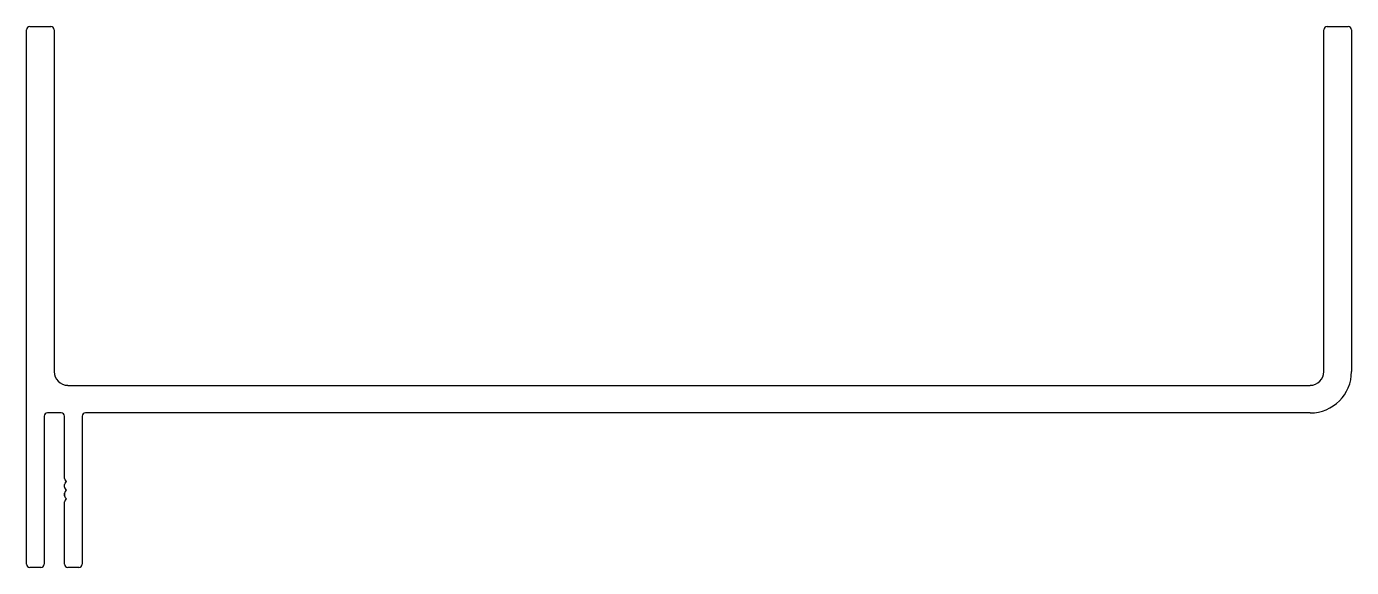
# Model space of a CAD drawing. Header units: inches. Extents: x -71 to 82, y 2 to 64.
import ezdxf

# ---------------------------------------------------------------- set-up
doc = ezdxf.new("R2010")
doc.units = ezdxf.units.IN
doc.header["$MEASUREMENT"] = 0
doc.layers.add('1', color=7, linetype='Continuous')

msp = doc.modelspace()

# ---------------------------------------------------------------- linework, layer by layer
at = {"layer": '1', "color": 4, "linetype": 'Continuous'}
for p, q in [((-70.46, 64.23), (-68.05, 64.23)), ((78.76, 64.23), (81.18, 64.23)), ((-70.84, 2.38), (-70.84, 63.85)), ((-67.67, 63.85), (-67.67, 24.53)), ((78.38, 24.53), (78.38, 63.85)), ((78.38, 63.85), (78.38, 63.85)), ((81.56, 63.85), (81.56, 24.53)), ((-66.09, 22.95), (76.81, 22.95)), ((-68.81, 19.4), (-68.81, 2.38)), ((-66.86, 19.78), (-68.43, 19.78)), ((-66.47, 12.24), (-66.47, 19.4)), ((-64.44, 19.4), (-64.44, 2.38)), ((76.81, 19.78), (-64.06, 19.78)), ((-66.47, 12.24), (-66.47, 12.24)), ((-66.47, 11.24), (-66.47, 11.54)), ((-66.23, 11.9), (-66.4, 12.07)), ((-66.4, 11.71), (-66.23, 11.88)), ((-66.23, 10.9), (-66.4, 11.07)), ((-66.4, 10.71), (-66.23, 10.88)), ((-66.47, 10.24), (-66.47, 10.54)), ((-66.47, 10.54), (-66.47, 10.24)), ((-66.47, 10.24), (-66.47, 10.54)), ((-66.47, 10.54), (-66.47, 10.24)), ((-66.47, 10.24), (-66.47, 10.54)), ((-66.47, 2.38), (-66.47, 9.54)), ((-66.47, 9.54), (-66.47, 9.54)), ((-66.47, 9.54), (-66.47, 9.54)), ((-66.23, 9.9), (-66.4, 10.07)), ((-66.4, 9.71), (-66.23, 9.88)), ((-69.19, 2), (-70.46, 2)), ((-64.82, 2), (-66.09, 2))]:
    msp.add_line(p, q, dxfattribs=at)
for centre, radius, start, end in [((-70.46, 63.85), 0.381, 90, 180), ((-68.05, 63.85), 0.381, 360, 90), ((78.76, 63.85), 0.381, 90, 180), ((81.18, 63.85), 0.381, 360, 90), ((-66.09, 24.53), 1.57, 180, 270), ((76.81, 24.53), 1.57, 270, 0), ((76.81, 24.53), 4.75, 270, 0), ((-68.43, 19.4), 0.381, 90, 180), ((-66.86, 19.4), 0.381, 0, 90), ((-64.06, 19.4), 0.381, 90, 180), ((-66.22, 12.24), 0.25, 180, 225), ((-66.22, 11.54), 0.25, 135, 180), ((-66.22, 11.24), 0.25, 180, 225), ((-66.22, 10.54), 0.25, 135, 180), ((-66.24, 11.89), 0.008, 315, 45), ((-66.24, 10.89), 0.008, 315, 45), ((-66.22, 10.24), 0.25, 180, 225), ((-66.22, 9.54), 0.25, 135, 180), ((-66.24, 9.89), 0.008, 315, 45), ((-70.46, 2.38), 0.381, 180, 270), ((-69.19, 2.38), 0.381, 270, 0), ((-66.09, 2.38), 0.381, 180, 270), ((-64.82, 2.38), 0.381, 270, 0)]:
    msp.add_arc(centre, radius, start, end, dxfattribs=at)

doc.saveas('drawing.dxf')
